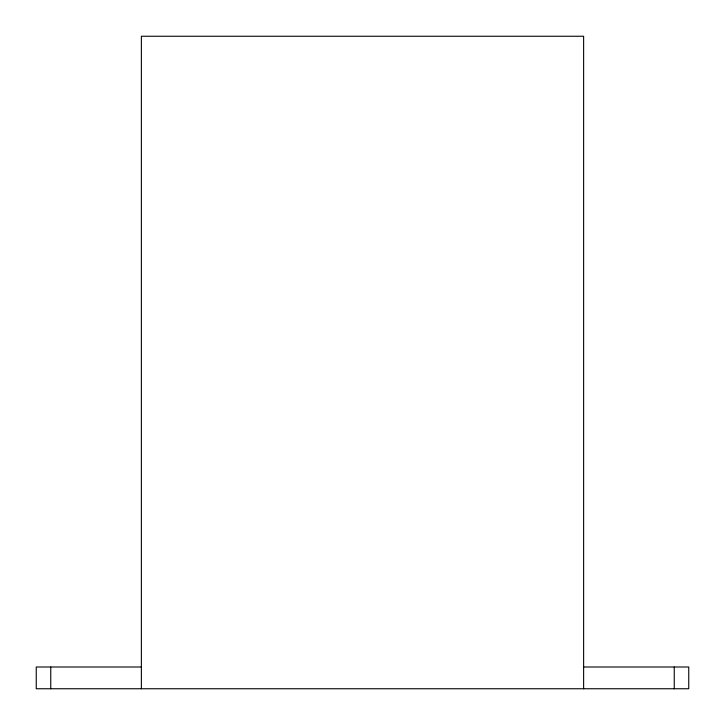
<?xml version="1.0" encoding="UTF-8"?>
<svg xmlns="http://www.w3.org/2000/svg" width="725" height="725" viewBox="0 0 725 725"><rect width="100%" height="100%" fill="white"/><g stroke="black" fill="none" stroke-linecap="round" stroke-linejoin="round"><path stroke-width="1.09" d="M141.375 667L36.25 667L36.25 688.75L688.75 688.75L688.75 667L583.625 667M674.25 667L674.25 688.75M583.625 688.75L583.625 36.25L141.375 36.25L141.375 688.75M50.75 667L50.75 688.75"/></g></svg>
